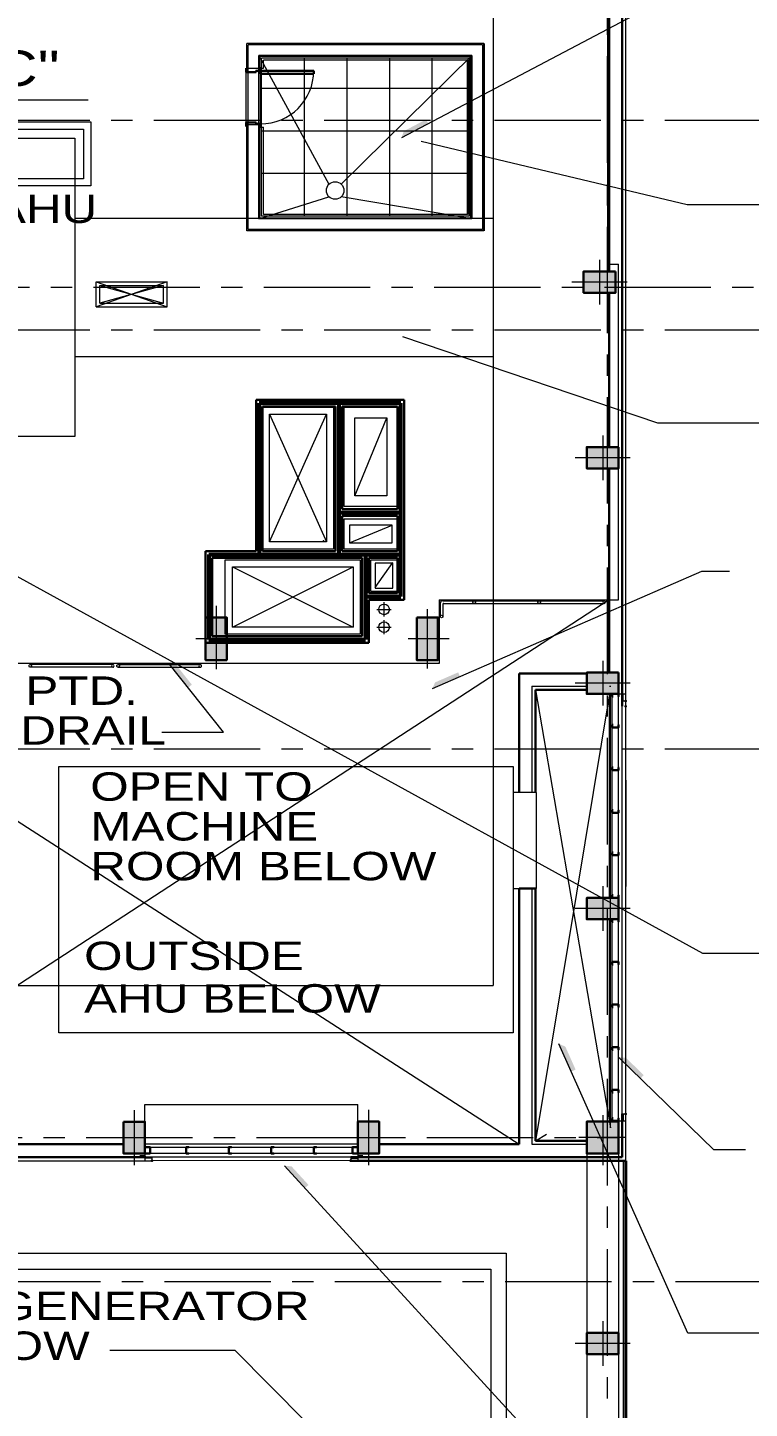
# Model space of a CAD drawing. Header units: inches. Extents: x -35176 to 0, y -3216 to 2257.
# Drawn here: x -14540 to -14133, y 296 to 1073 of the extents above; entities that cross this region are included whole.
import ezdxf
from ezdxf import colors
from ezdxf.entities.mleader import LeaderData, LeaderLine
from ezdxf.enums import TextEntityAlignment as Align
from ezdxf.math import Vec2, Vec3

# ---------------------------------------------------------------- set-up
doc = ezdxf.new("R2010")
doc.units = ezdxf.units.IN
doc.header["$LTSCALE"] = 48
doc.header["$MEASUREMENT"] = 0
doc.linetypes.add('A114$0$CENTER', pattern=[2, 1.25, -0.25, 0.25, -0.25])
for name, color, linetype in [('A114$0$A roof pave', 8, 'Continuous'), ('A114$0$A-ANNO-PATT-13-14', 8, 'Continuous'), ('A114$0$A-ANNO-TEXT', 8, 'Continuous'), ('A114$0$A-AREA-IDEN', 8, 'Continuous'), ('A114$0$A-COLS-COLS13-14', 8, 'Continuous'), ('A114$0$A-DOOR', 8, 'Continuous'), ('A114$0$A-DOOR-FRAM', 8, 'Continuous'), ('A114$0$A-FLOOR-THRSHD', 8, 'Continuous'), ('A114$0$A-FLOR-CURB', 8, 'Continuous'), ('A114$0$A-FLOR-HRAL', 8, 'Continuous'), ('A114$0$A-FLOR-OPN-TO-BELOW', 8, 'Continuous'), ('A114$0$A-FLOR-SLAB', 8, 'Continuous'), ('A114$0$A-FLOR-SLEEVE', 8, 'Continuous'), ('A114$0$A-GRID-GRD13-14', 8, 'Continuous'), ('A114$0$A-GRID-GRDP0-15', 8, 'Continuous'), ('A114$0$A-HVAC-RDFF', 8, 'Continuous'), ('A114$0$A-ROOF-CRTS', 8, 'Continuous'), ('A114$0$A-ROOF-RFDR', 8, 'Continuous'), ('A114$0$A-WALL-FIRE', 8, 'Continuous'), ('A114$0$A-WALL-FULL-EXTR', 8, 'Continuous'), ('A114$0$A-WALL-FULL-INTR', 8, 'Continuous'), ('A114$0$A-WALL-OPEN-LVRS', 8, 'Continuous'), ('A114$0$A-WALL-STUD', 8, 'Continuous'), ('A114$0$E-POWER-GEN', 8, 'Continuous'), ('A114$0$Level 1', 8, 'Continuous'), ('A114$0$Level 21', 8, 'Continuous'), ('A114$0$M-CONC-PAD', 8, 'Continuous'), ('A114$0$M-HVAC', 8, 'Continuous'), ('A114$0$M-HVAC-DUCT', 8, 'Continuous'), ('A114$0$S-STRUCT-ABOVE', 8, 'Continuous'), ('E-Anno-Keyn', 72, 'Continuous'), ('E-Anno-Note', 6, 'Continuous'), ('M-HVAC-text', 6, 'Continuous'), ('XREF', 7, 'Continuous')]:
    doc.layers.add(name, color=color, linetype=linetype)
doc.styles.add('A114$0$Arial', font='arial.ttf', dxfattribs={"height": 0.076839})
doc.styles.add('A114$0$style-Arial', font='arial.ttf')
doc.styles.add('M08', font='arial.ttf', dxfattribs={"height": 7.68})
doc.styles.add('MAMEP ANNO', font='arial.ttf', dxfattribs={"height": 0.101562})
doc.styles.get("Standard").update_dxf_attribs({"font": 'simplex.shx'})

# ---------------------------------------------------------------- blocks, each defined once
blk = doc.blocks.new('A114')
at = {"layer": 'A114$0$A roof pave', "lineweight": 0}
for p, q in [((-21615.7609, 967.1074, 352.9729), (-21615.7609, 1056.1074, 352.9729)), ((-21498.7609, 1056.1074, 352.9729), (-21615.7609, 1056.1074, 352.9729)), ((-21591.7609, 1056.1074, 352.9729), (-21591.7609, 967.1074, 352.9729)), ((-21567.7609, 1056.1074, 352.9729), (-21567.7609, 967.1074, 352.9729)), ((-21543.7609, 1056.1074, 352.9729), (-21543.7609, 967.1074, 352.9729)), ((-21519.7609, 1056.1074, 352.9729), (-21519.7609, 967.1074, 352.9729)), ((-21498.7609, 1056.1074, 352.9729), (-21498.7609, 967.1074, 352.9729)), ((-21498.7609, 1039.1074, 352.9729), (-21615.7609, 1039.1074, 352.9729)), ((-21498.7609, 1015.1074, 352.9729), (-21615.7609, 1015.1074, 352.9729)), ((-21498.7609, 991.1074, 352.9729), (-21615.7609, 991.1074, 352.9729)), ((-21498.7609, 967.1074, 352.9729), (-21615.7609, 967.1074, 352.9729))]:
    blk.add_line(p, q, dxfattribs=at)
at = {"layer": 'A114$0$A-ANNO-PATT-13-14', "lineweight": 0}
for points in [[(-21434.2609, 936.0599, 0), (-21434.2609, 924.06, 0), (-21416.2609, 936.0599, 0), (-21416.2609, 924.06, 0)], [(-21432.5351, 837.0599, 0), (-21432.5351, 825.06, 0), (-21414.5351, 837.0599, 0), (-21414.5351, 825.06, 0)], [(-21432.5351, 710.0949, 0), (-21432.5351, 698.095, 0), (-21414.5351, 710.0949, 0), (-21414.5351, 698.095, 0)], [(-21432.5351, 583.1299, 0), (-21432.5351, 571.1299, 0), (-21414.5351, 583.1299, 0), (-21414.5351, 571.1299, 0)], [(-21693.535, 439.0986, 0), (-21681.5351, 439.0986, 0), (-21693.535, 457.0986, 0), (-21681.5351, 457.0986, 0)], [(-21561.5854, 439.1144, 0), (-21549.5855, 439.1144, 0), (-21561.5854, 457.1144, 0), (-21549.5855, 457.1144, 0)], [(-21432.536, 457.1309, 0), (-21432.536, 439.1309, 0), (-21414.536, 457.1309, 0), (-21414.536, 439.1309, 0)], [(-21432.5329, 338.141, 0), (-21432.5329, 326.1411, 0), (-21414.5329, 338.141, 0), (-21414.5329, 326.1411, 0)]]:
    blk.add_solid(points, dxfattribs=at)
at = {"layer": 'A114$0$A-ANNO-PATT-13-14', "lineweight": 30, "extrusion": (0, 0, -1)}
blk.add_solid([(21647.3765, 717.095), (21635.3765, 717.095), (21647.3765, 741.095), (21635.3765, 741.095)], dxfattribs=at)
at = {"layer": 'A114$0$A-ANNO-PATT-13-14', "lineweight": 30}
blk.add_solid([(-21516.3576, 717.095), (-21528.3576, 717.095), (-21516.3576, 741.095), (-21528.3576, 741.095)], dxfattribs=at)
at = {"layer": 'A114$0$A-ANNO-TEXT', "lineweight": 0, "flags": 128}
for points in [[(-21335.3141, 1109.7154), (-21350.4343, 1109.7154), (-21536.962, 1011.3166)], [(-21335.1807, 850.5823), (-21392.5307, 850.5823), (-21536.0846, 899.204)], [(-21352.124, 767.0263), (-21367.7637, 767.0263), (-21519.5911, 700.9521)], [(-21671.9128, 676.5787), (-21637.1743, 676.5787), (-21667.7991, 714.996)], [(-21343.0326, 441.2104), (-21360.8902, 441.2104), (-21414.4632, 493.3245)], [(-21346.1118, 269.2266), (-21453.5736, 269.2266), (-21602.8262, 432.3043)], [(-21701.3329, 328.3647), (-21630.8857, 328.3647), (-21550.8863, 247.7219)]]:
    blk.add_lwpolyline(points, dxfattribs=at)
at = {"layer": 'A114$0$A-ANNO-TEXT', "lineweight": 0, "elevation": 0, "flags": 128}
for points in [[(-21335.1807, 973.4486), (-21375.8759, 973.4486), (-21525.7609, 1009.1574)], [(-21335.1807, 551.7826), (-21367.0592, 551.7826), (-21868.8699, 827.4102)], [(-21333.9809, 337.9724), (-21375.594, 337.9724), (-21448.1566, 500.9637)]]:
    blk.add_lwpolyline(points, dxfattribs=at)
at = {"layer": 'A114$0$A-ANNO-TEXT', "lineweight": 0}
for points in [[(-21536.962, 1011.3166), (-21521.8412, 1019.2932), (-21535.5923, 1015.0216), (-21523.0767, 1021.624)], [(-21536.962, 1011.3166), (-21521.8412, 1019.2932), (-21535.5923, 1015.0216), (-21523.0767, 1021.624)], [(-21519.5911, 700.9521), (-21503.9155, 707.774), (-21517.9478, 704.5442), (-21504.9729, 710.1908)], [(-21519.5911, 700.9521), (-21503.9155, 707.774), (-21517.9478, 704.5442), (-21504.9729, 710.1908)]]:
    blk.add_solid(points, dxfattribs=at)
at = {"layer": 'A114$0$A-ANNO-TEXT', "lineweight": 0, "extrusion": (0, 0, -1)}
for points in [[(21667.7991, 714.996), (21657.1426, 701.628), (21663.9036, 714.3413), (21655.0831, 703.2764)], [(21667.7991, 714.996), (21657.1426, 701.628), (21663.9036, 714.3413), (21655.0831, 703.2764)], [(21448.1566, 500.9637, 0), (21441.2036, 485.3458, 0), (21444.5509, 499.3506, 0), (21438.7958, 486.4234, 0)], [(21448.1566, 500.9637, 0), (21441.2036, 485.3458, 0), (21444.5509, 499.3506, 0), (21438.7958, 486.4234, 0)], [(21414.4632, 493.3245), (21402.209, 481.404), (21410.5163, 493.1653), (21400.3734, 483.2985)], [(21414.4632, 493.3245), (21402.209, 481.404), (21410.5163, 493.1653), (21400.3734, 483.2985)], [(21602.8262, 432.3043), (21591.2841, 419.693), (21598.8952, 431.9164), (21589.3416, 421.4779)], [(21602.8262, 432.3043), (21591.2841, 419.693), (21598.8952, 431.9164), (21589.3416, 421.4779)]]:
    blk.add_solid(points, dxfattribs=at)
at = {"layer": 'A114$0$A-AREA-IDEN', "lineweight": 13}
blk.add_line((-21891.7131, 1032.7116), (-21713.5764, 1032.7116), dxfattribs=at)
at = {"layer": 'A114$0$A-COLS-COLS13-14', "lineweight": 13}
for p, q in [((-21425.2609, 942.6353, 0.001), (-21425.2609, 917.4846, 0.001)), ((-21409.6856, 930.06, 0.001), (-21440.8362, 930.06, 0.001)), ((-21423.5351, 843.6353, 0.001), (-21423.5351, 818.4846, 0.001)), ((-21407.9597, 831.06, 0.001), (-21439.1104, 831.06, 0.001)), ((-21641.3765, 747.7277), (-21641.3765, 712.0547)), ((-21522.3576, 745.7123), (-21522.3576, 712.4578)), ((-21629.9307, 729.095), (-21652.8876, 729.095)), ((-21509.9864, 729.095), (-21533.1447, 729.095)), ((-21423.5351, 716.6703, 0.001), (-21423.5351, 691.5196, 0.001)), ((-21407.9597, 704.0949, 0.001), (-21439.1104, 704.0949, 0.001)), ((-21423.5351, 589.7052, 0.001), (-21423.5351, 564.5545, 0.001)), ((-21407.9597, 577.1299, 0.001), (-21439.1104, 577.1299, 0.001)), ((-21687.535, 463.6739, 0.001), (-21687.535, 432.5232, 0.001)), ((-21555.5854, 463.6898, 0.001), (-21555.5854, 432.5391, 0.001)), ((-21423.536, 460.6894, 0.001), (-21423.536, 432.5555, 0.001)), ((-21700.1104, 448.0986, 0.001), (-21674.9597, 448.0986, 0.001)), ((-21568.1608, 448.1144, 0.001), (-21543.0101, 448.1144, 0.001)), ((-21410.321, 448.1309, 0.001), (-21436.9704, 448.1309, 0.001)), ((-21423.5329, 344.7164, 0.001), (-21423.5329, 319.5657, 0.001)), ((-21407.9576, 332.1411, 0.001), (-21439.1083, 332.1411, 0.001))]:
    blk.add_line(p, q, dxfattribs=at)
at = {"layer": 'A114$0$A-COLS-COLS13-14', "lineweight": 30}
for points in [[(-21416.2609, 936.0599), (-21416.2609, 924.06), (-21434.2609, 924.06), (-21434.2609, 936.0599)], [(-21414.5351, 837.0599), (-21414.5351, 825.06), (-21432.5351, 825.06), (-21432.5351, 837.0599)], [(-21647.3765, 741.095), (-21635.3765, 741.095), (-21635.3765, 717.095), (-21647.3765, 717.095)], [(-21528.3576, 741.095), (-21516.3576, 741.095), (-21516.3576, 717.095), (-21528.3576, 717.095)], [(-21414.5351, 710.0949), (-21414.5351, 698.095), (-21432.5351, 698.095), (-21432.5351, 710.0949)], [(-21414.5351, 583.1299), (-21414.5351, 571.1299), (-21432.5351, 571.1299), (-21432.5351, 583.1299)], [(-21693.535, 457.0986), (-21681.5351, 457.0986), (-21681.5351, 439.0986), (-21693.535, 439.0986)], [(-21561.5854, 457.1144), (-21549.5855, 457.1144), (-21549.5855, 439.1144), (-21561.5854, 439.1144)], [(-21414.536, 457.1309), (-21414.536, 439.1309), (-21432.536, 439.1309), (-21432.536, 457.1309)], [(-21414.5329, 338.141, 0), (-21414.5329, 326.1411, 0), (-21432.5329, 326.1411, 0), (-21432.5329, 338.141, 0)]]:
    blk.add_3dface(points, dxfattribs=at)
at = {"layer": 'A114$0$A-DOOR', "lineweight": 30}
for p, q in [((-21616.3859, 1047.3574), (-21616.3859, 1049.1074)), ((-21616.3859, 1049.1074), (-21586.3859, 1049.1074)), ((-21586.3859, 1047.3574), (-21616.3859, 1047.3574)), ((-21586.3859, 1049.1074), (-21586.3859, 1047.3574))]:
    blk.add_line(p, q, dxfattribs=at)
at = {"layer": 'A114$0$A-DOOR', "lineweight": 0}
blk.add_arc((-21616.3859, 1049.1074), 30, 270, 0, dxfattribs=at)
at = {"layer": 'A114$0$A-DOOR-FRAM', "lineweight": 30}
for p, q in [((-21624.3857, 1048.3565), (-21624.3857, 1050.608)), ((-21624.3857, 1050.608), (-21624.0107, 1050.608)), ((-21616.3857, 1050.608), (-21616.7607, 1050.608)), ((-21616.3857, 1050.608), (-21616.3857, 1049.107)), ((-21618.808, 1048.3565), (-21624.3857, 1048.3565)), ((-21616.3857, 1049.107), (-21618.808, 1049.107)), ((-21618.808, 1049.107), (-21618.808, 1048.3565)), ((-21624.3857, 1019.8575), (-21624.3857, 1017.606)), ((-21618.808, 1019.8575), (-21624.3857, 1019.8575)), ((-21618.808, 1019.107), (-21618.808, 1019.8575)), ((-21616.3857, 1019.107), (-21618.808, 1019.107)), ((-21616.3857, 1017.606), (-21616.3857, 1019.107)), ((-21624.3857, 1017.606), (-21624.0107, 1017.606)), ((-21616.3857, 1017.606), (-21616.7607, 1017.606))]:
    blk.add_line(p, q, dxfattribs=at)
at = {"layer": 'A114$0$A-DOOR-FRAM', "lineweight": 13}
for p, q in [((-21624.2356, 1048.5066), (-21624.2356, 1050.4579)), ((-21624.2356, 1050.4579), (-21624.0107, 1050.4579)), ((-21624.0107, 1050.4579), (-21624.0107, 1050.608)), ((-21616.7607, 1050.608), (-21616.7607, 1050.4579)), ((-21616.5358, 1050.4579), (-21616.7607, 1050.4579)), ((-21616.5358, 1050.4579), (-21616.5358, 1049.2571)), ((-21618.9581, 1048.5066), (-21624.2356, 1048.5066)), ((-21616.5358, 1049.2571), (-21618.9581, 1049.2571)), ((-21618.9581, 1049.2571), (-21618.9581, 1048.5066)), ((-21618.9581, 1019.7074), (-21624.2356, 1019.7074)), ((-21624.2356, 1019.7074), (-21624.2356, 1017.7561)), ((-21618.9581, 1018.9569), (-21618.9581, 1019.7074)), ((-21616.5358, 1018.9569), (-21618.9581, 1018.9569)), ((-21616.5358, 1017.7561), (-21616.5358, 1018.9569)), ((-21624.2356, 1017.7561), (-21624.0107, 1017.7561)), ((-21624.0107, 1017.7561), (-21624.0107, 1017.606)), ((-21616.7607, 1017.606), (-21616.7607, 1017.7561)), ((-21616.5358, 1017.7561), (-21616.7607, 1017.7561))]:
    blk.add_line(p, q, dxfattribs=at)
at = {"layer": 'A114$0$A-FLOOR-THRSHD', "lineweight": 0}
for p, q in [((-21616.3857, 1017.606, 352.9729), (-21616.3857, 1050.608, 352.9729)), ((-21624.3857, 1019.8575, 352.9729), (-21624.3857, 1048.3565, 352.9729))]:
    blk.add_line(p, q, dxfattribs=at)
at = {"layer": 'A114$0$A-FLOR-CURB', "lineweight": 0}
for p, q in [((-21491.2609, 1063.6074), (-21623.2609, 1063.6074)), ((-21623.2609, 959.6074), (-21623.2609, 1063.6074)), ((-21491.2609, 1063.6074), (-21491.2609, 959.6074)), ((-21497.2609, 1057.6074), (-21617.2609, 1057.6074)), ((-21617.2609, 965.6074), (-21617.2609, 1057.6074)), ((-21497.2609, 1057.6074), (-21497.2609, 965.6074)), ((-21497.2609, 965.6074), (-21617.2609, 965.6074)), ((-21491.2609, 959.6074), (-21623.2609, 959.6074)), ((-21419.7764, 702.3682), (-21419.0288, 702.3682)), ((-21419.0356, 453.6309), (-21419.0349, 698.095))]:
    blk.add_line(p, q, dxfattribs=at)
at = {"layer": 'A114$0$A-FLOR-HRAL', "lineweight": 13}
for p, q in [((-21515.1076, 749.0337), (-21515.1076, 741.698)), ((-21513.6076, 750.5337), (-21422.787, 750.5343)), ((-21513.6076, 748.5337), (-21513.6076, 741.7658)), ((-21513.1076, 749.0337), (-21422.7855, 749.0343)), ((-21699.6264, 713.1011), (-21746.1264, 713.1012)), ((-21699.6264, 714.6011), (-21746.125, 714.6012)), ((-21696.6264, 713.1012), (-21650.3765, 713.1012)), ((-21696.625, 714.6012), (-21650.378, 714.6012))]:
    blk.add_line(p, q, dxfattribs=at)
at = {"layer": 'A114$0$A-FLOR-HRAL', "lineweight": 0}
blk.add_line((-21518.1058, 744.0964), (-21518.1058, 744.0935), dxfattribs=at)
at = {"layer": 'A114$0$A-FLOR-HRAL', "lineweight": 13}
for centre, radius, start, end in [((-21513.6076, 749.0337), 1.5, 90.0004039, 180.0000004), ((-21513.1076, 748.5337), 0.5, 90.0004038, 180.0000004), ((-21422.7855, 749.7843), 0.75, 270.0001093, 90.1120471), ((-21699.6264, 713.8512), 0.75, 270.0001093, 90.1120471), ((-21650.3765, 713.8512), 0.75, 270.0001093, 90.1120471)]:
    blk.add_arc(centre, radius, start, end, dxfattribs=at)
at = {"layer": 'A114$0$A-FLOR-HRAL', "lineweight": 0, "extrusion": (0, 0, -1)}
for centre, start, end in [((21495.9164, 749.7836), 90.1120471, 90), ((21459.3509, 749.7836), 90.1120471, 90), ((21514.3576, 741.6966), 0.1120471, 180.0001093), ((21746.1264, 713.8512), 90.1120471, 270.0001093), ((21696.6264, 713.8512), 90.1120471, 270.0001093)]:
    blk.add_arc(centre, 0.75, start, end, dxfattribs=at)
at = {"layer": 'A114$0$A-FLOR-HRAL', "lineweight": 0}
for centre in [(-21422.7855, 749.7843), (-21699.6264, 713.8512), (-21650.3765, 713.8512)]:
    blk.add_arc(centre, 0.75, 90.1120471, 270.0001093, dxfattribs=at)
at = {"layer": 'A114$0$A-FLOR-HRAL', "lineweight": 13, "extrusion": (0, 0, -1)}
for centre, start, end in [((21514.3576, 741.6966), 180.0001093, 0.1120471), ((21746.1264, 713.8512), 270.0001093, 90.1120471), ((21696.6264, 713.8512), 270.0001093, 90.1120471)]:
    blk.add_arc(centre, 0.75, start, end, dxfattribs=at)
at = {"layer": 'A114$0$A-FLOR-OPN-TO-BELOW', "lineweight": 0}
for p, q in [((-21419.7855, 751.0361), (-21890.993, 444.3798)), ((-21890.993, 715.103), (-21470.6658, 444.381)), ((-21461.4158, 700.3449), (-21419.0356, 453.6309))]:
    blk.add_line(p, q, dxfattribs=at)
at = {"layer": 'A114$0$A-FLOR-OPN-TO-BELOW', "lineweight": 0, "flags": 128}
blk.add_lwpolyline([(-21419.7759, 698.095), (-21461.4158, 446.3695), (-21455.1237, 449.9757)], dxfattribs=at)
at = {"layer": 'A114$0$A-FLOR-SLAB', "lineweight": 0}
for p, q in [((-21420.5352, 940.0599), (-21420.5352, 1090.4901)), ((-21420.5352, 940.0599), (-21414.5349, 940.0599)), ((-21414.5352, 751.0361), (-21414.5349, 940.0599)), ((-21709.0238, 916.1074, 352.9729), (-21709.0238, 930.1074, 352.9729)), ((-21709.0238, 930.1074, 352.9729), (-21669.0238, 930.1074, 352.9729)), ((-21709.0238, 930.1074, 352.9729), (-21669.0238, 916.1074, 352.9729)), ((-21669.0238, 930.1074, 352.9729), (-21709.0238, 916.1074, 352.9729)), ((-21669.0238, 916.1074, 352.9729), (-21669.0238, 930.1074, 352.9729)), ((-21709.0238, 916.1074, 352.9729), (-21669.0238, 916.1074, 352.9729)), ((-21419.7855, 751.0361), (-21414.5352, 751.0361))]:
    blk.add_line(p, q, dxfattribs=at)
at = {"layer": 'A114$0$A-FLOR-SLAB', "lineweight": 13}
for p, q in [((-21515.6076, 751.0361), (-21419.7855, 751.0361)), ((-21515.6076, 751.0361), (-21515.6076, 715.0988)), ((-21515.6076, 715.0988), (-21890.993, 715.103))]:
    blk.add_line(p, q, dxfattribs=at)
at = {"layer": 'A114$0$A-FLOR-SLAB', "lineweight": 0}
blk.add_point((-21562.0442, 775.9104), dxfattribs=at)
for points in [[(-21615.2318, 859.6493), (-21575.2318, 859.6493), (-21575.2318, 779.6493), (-21615.2318, 779.6493)], [(-21569.2318, 859.6493), (-21539.2318, 859.6493), (-21539.2318, 803.6493), (-21569.2318, 803.6493)], [(-21569.2318, 796.6493), (-21539.2318, 796.6493), (-21539.2318, 779.6493), (-21569.2318, 779.6493)], [(-21636.2318, 773.6493), (-21560.2318, 773.6493), (-21560.2318, 731.6493), (-21636.2318, 731.6493)], [(-21554.2318, 773.6493), (-21539.2318, 773.6493), (-21539.2318, 755.6493), (-21554.2318, 755.6493)]]:
    blk.add_3dface(points, dxfattribs=at)
at = {"layer": 'A114$0$A-FLOR-SLEEVE', "lineweight": 0}
for p, q in [((-21546.7318, 741.6493, 352.9729), (-21546.7318, 749.6493, 352.9729)), ((-21550.7318, 745.6493, 352.9729), (-21542.7318, 745.6493, 352.9729)), ((-21546.7318, 731.6493, 352.9729), (-21546.7318, 739.6493, 352.9729)), ((-21550.7318, 735.6493, 352.9729), (-21542.7318, 735.6493, 352.9729))]:
    blk.add_line(p, q, dxfattribs=at)
at = {"layer": 'A114$0$A-FLOR-SLEEVE', "lineweight": 13}
for centre in [(-21546.7318, 745.6493, 352.9729), (-21546.7318, 735.6493, 352.9729)]:
    blk.add_circle(centre, 3, dxfattribs=at)
at = {"layer": 'A114$0$A-GRID-GRD13-14', "linetype": 'A114$0$CENTER', "lineweight": 0}
blk.add_line((-22194.7071, 448.1825, 0.0011), (-21414.536, 448.1309), dxfattribs=at)
at = {"layer": 'A114$0$A-GRID-GRDP0-15', "linetype": 'A114$0$CENTER', "lineweight": 0}
for p, q in [((-21421.0236, 2113.2362), (-21421.0236, -676.9042)), ((-23884.5631, 1021.1697), (-20452.7577, 1021.1697)), ((-24110.5721, 927.1574), (-20437.5384, 927.1574)), ((-23884.5631, 903.1574), (-20364.9322, 903.1574)), ((-23884.5631, 667.1574), (-20368.7317, 667.1574)), ((-24358.5266, 367.1574), (-20364.9322, 367.1574))]:
    blk.add_line(p, q, dxfattribs=at)
at = {"layer": 'A114$0$A-HVAC-RDFF', "lineweight": 13}
for p, q in [((-21707.0238, 918.1074, 352.9729), (-21707.0238, 928.1074, 352.9729)), ((-21707.0238, 928.1074, 352.9729), (-21671.0238, 928.1074, 352.9729)), ((-21671.0238, 918.1074, 352.9729), (-21671.0238, 928.1074, 352.9729)), ((-21707.0238, 918.1074, 352.9729), (-21671.0238, 918.1074, 352.9729))]:
    blk.add_line(p, q, dxfattribs=at)
at = {"layer": 'A114$0$A-HVAC-RDFF', "lineweight": 0}
for p, q in [((-21707.0238, 928.1074, 352.9729), (-21671.0238, 918.1074, 352.9729)), ((-21671.0238, 928.1074, 352.9729), (-21707.0238, 918.1074, 352.9729)), ((-21611.2318, 783.6493), (-21579.2318, 855.6493)), ((-21611.2318, 855.6493), (-21579.2318, 783.6493)), ((-21563.2318, 809.6493), (-21545.2318, 853.6493)), ((-21566.2318, 783.1493), (-21542.2318, 793.1493)), ((-21551.7318, 757.9883), (-21541.7318, 771.9883)), ((-21632.2318, 769.6493), (-21564.2318, 735.6493)), ((-21632.2318, 735.6493), (-21564.2318, 769.6493))]:
    blk.add_line(p, q, dxfattribs=at)
blk.add_point((-21580.9551, 784.2059), dxfattribs=at)
at = {"layer": 'A114$0$A-HVAC-RDFF', "lineweight": 13}
for points in [[(-21611.2318, 855.6493), (-21579.2318, 855.6493), (-21579.2318, 783.6493), (-21611.2318, 783.6493)], [(-21563.2318, 853.6493), (-21545.2318, 853.6493), (-21545.2318, 809.6493), (-21563.2318, 809.6493)], [(-21542.2318, 793.1493), (-21566.2318, 793.1493), (-21566.2318, 783.1493), (-21542.2318, 783.1493)], [(-21541.7318, 771.6493), (-21551.7318, 771.6493), (-21551.7318, 757.6493), (-21541.7318, 757.6493)], [(-21632.2318, 769.6493), (-21564.2318, 769.6493), (-21564.2318, 735.6493), (-21632.2318, 735.6493)]]:
    blk.add_3dface(points, dxfattribs=at)
at = {"layer": 'A114$0$A-ROOF-CRTS', "lineweight": 0}
for p, q in [((-21617.2609, 1057.6074), (-21577.8252, 985.1071)), ((-21497.2609, 1057.6074), (-21570.8425, 985.1071)), ((-21617.2609, 965.6074), (-21577.8252, 978.1244)), ((-21497.2609, 965.6074), (-21570.8425, 978.1244))]:
    blk.add_line(p, q, dxfattribs=at)
at = {"layer": 'A114$0$A-ROOF-RFDR', "lineweight": 13}
blk.add_circle((-21574.3338, 981.6157, 352.9729), 4.9375, dxfattribs=at)
at = {"layer": 'A114$0$A-WALL-FIRE', "lineweight": 53}
for p, q in [((-21617.1172, 861.8993), (-21617.1171, 776.6493)), ((-21537.3568, 861.8993), (-21617.1172, 861.8993)), ((-21572.2318, 861.8993), (-21572.2318, 776.6493)), ((-21537.3568, 752.8996), (-21537.3568, 861.8993)), ((-21572.2318, 800.1493), (-21537.3568, 800.1493)), ((-21645.4998, 776.6493), (-21645.5021, 728.7742)), ((-21645.4998, 776.6493), (-21537.3568, 776.6493)), ((-21557.2317, 776.6493), (-21557.234, 728.7742)), ((-21557.2328, 752.8996), (-21537.3568, 752.8996)), ((-21645.5021, 728.7742), (-21557.234, 728.7742))]:
    blk.add_line(p, q, dxfattribs=at)
at = {"layer": 'A114$0$A-WALL-FULL-EXTR', "lineweight": 30}
for p, q in [((-21412.5356, 691.1298), (-21412.5354, 1098.4769)), ((-21419.7854, 936.0599), (-21419.7854, 1091.24)), ((-21419.7855, 837.0599), (-21419.7854, 924.06)), ((-21419.7856, 710.0949), (-21419.7855, 825.06)), ((-21470.6658, 709.5949), (-21432.5351, 709.5949)), ((-21470.6658, 709.5949), (-21470.6658, 642.4543)), ((-21461.4158, 700.3449), (-21432.5351, 700.3449)), ((-21461.4158, 700.3449), (-21461.4158, 642.4543)), ((-21418.1791, 697.47), (-21418.1791, 698.095)), ((-21461.4158, 588.4543), (-21470.6658, 588.4543)), ((-21470.6658, 588.4543), (-21470.6658, 444.381)), ((-21461.4158, 588.4543), (-21461.4158, 446.3695)), ((-21412.5357, 437.1309), (-21412.5356, 461.4669)), ((-21418.1822, 458.1268), (-21418.1822, 457.5018)), ((-21412.5067, 457.5018), (-21413.1317, 457.5018)), ((-21693.535, 444.3794), (-22223.5561, 444.3804)), ((-21549.5855, 444.381), (-21470.6658, 444.381)), ((-21461.4158, 446.3695), (-21432.536, 446.3695)), ((-21681.0866, 437.1294), (-22216.3061, 437.1304)), ((-21684.4101, 437.7339), (-21681.5351, 437.7339)), ((-21681.5351, 437.1089), (-21681.5351, 437.7339)), ((-21565.5505, 437.131), (-21412.5357, 437.1309)), ((-21558.7104, 437.7339), (-21561.5854, 437.7339)), ((-21561.5854, 437.1089), (-21561.5854, 437.7339)), ((-21558.7104, 437.1089), (-21561.5854, 437.1089)), ((-21410.5357, 435.1289), (-21565.5505, 435.1292))]:
    blk.add_line(p, q, dxfattribs=at)
at = {"layer": 'A114$0$A-WALL-FULL-EXTR', "lineweight": 13}
for p, q in [((-21410.5356, 691.1298), (-21410.5354, 1100.4769)), ((-21490.5109, 1064.3574), (-21624.0109, 1064.3574)), ((-21624.0109, 1050.2538), (-21624.0109, 1064.3574)), ((-21616.7609, 1050.2538), (-21624.0109, 1050.2538)), ((-21497.7609, 1057.1074), (-21616.7609, 1057.1074)), ((-21616.7609, 1050.2538), (-21616.7609, 1057.1074)), ((-21616.7607, 1050.608), (-21614.7609, 1050.608)), ((-21499.7609, 1055.1074), (-21614.7609, 1055.1074)), ((-21614.7609, 1050.608), (-21614.7609, 1055.1074)), ((-21624.0109, 958.8574), (-21624.0109, 1018.5819)), ((-21616.7609, 1018.5819), (-21624.0109, 1018.5819)), ((-21616.7609, 966.1074), (-21616.7609, 1018.5819)), ((-21616.7607, 1017.3431), (-21614.7609, 1017.3431)), ((-21614.7609, 968.1074), (-21614.7609, 1017.3431)), ((-21497.7609, 966.1074), (-21616.7609, 966.1074)), ((-21499.7609, 968.1074), (-21614.7609, 968.1074)), ((-21490.5109, 958.8574), (-21624.0109, 958.8574)), ((-21412.5353, 694.1298), (-21410.5289, 694.1298)), ((-21412.532, 461.4669), (-21410.532, 461.4669)), ((-21410.5357, 435.1289), (-21410.5356, 461.4669)), ((-21677.57, 437.1342), (-21677.57, 435.1342)), ((-21677.57, 437.1342), (-21677.57, 435.1294)), ((-21565.5505, 437.1342), (-21565.5505, 435.1342)), ((-22214.3061, 435.1317), (-21677.57, 435.1312))]:
    blk.add_line(p, q, dxfattribs=at)
at = {"layer": 'A114$0$A-WALL-FULL-EXTR'}
for p, q in [((-21490.5109, 1064.3574), (-21490.5109, 958.8574)), ((-21499.7609, 1055.1074), (-21499.7609, 968.1074)), ((-21497.7609, 1057.1074), (-21497.7609, 966.1074))]:
    blk.add_line(p, q, dxfattribs=at)
at = {"layer": 'A114$0$A-WALL-FULL-EXTR', "lineweight": 0}
for p, q in [((-21463.4158, 702.3449), (-21432.5351, 702.3449)), ((-21463.4158, 702.3449), (-21463.4158, 642.4543)), ((-21419.7775, 583.1299), (-21419.7759, 698.095)), ((-21418.1807, 583.1298), (-21418.1791, 698.0949)), ((-21414.5352, 460.5018), (-21414.5321, 698.0642)), ((-21414.5352, 457.5018), (-21414.5321, 695.0642)), ((-21414.5288, 698.0642), (-21410.5288, 698.0642)), ((-21412.5321, 461.4669), (-21412.529, 694.1298)), ((-21412.0289, 694.1298), (-21412.0288, 698.1299)), ((-21411.9039, 694.1298), (-21411.9038, 698.1299)), ((-21410.532, 464.4669), (-21410.529, 694.1298)), ((-21410.532, 461.4669), (-21410.529, 691.1298)), ((-21410.5356, 649.5048), (-21410.5357, 589.5575)), ((-21463.4158, 588.4543), (-21463.4158, 444.3695)), ((-21419.779, 457.1309), (-21419.7777, 571.1299)), ((-21418.1823, 457.1309), (-21418.1809, 571.1299)), ((-21412.032, 461.4669), (-21412.032, 457.4669)), ((-21411.907, 461.4669), (-21411.907, 457.4669)), ((-21414.5352, 457.5018), (-21410.532, 457.5018)), ((-21561.5854, 444.3828), (-21681.5351, 444.3811)), ((-21463.4158, 444.3695), (-21432.536, 444.3695)), ((-21561.6161, 437.1358), (-21681.57, 437.1341)), ((-21677.57, 436.6342), (-21681.57, 436.6341)), ((-21677.57, 436.5092), (-21681.57, 436.5091)), ((-21561.5854, 439.1358), (-21681.5043, 439.1341)), ((-21681.5043, 439.1341), (-21681.5043, 435.1341)), ((-21565.5505, 436.6342), (-21561.5505, 436.6341)), ((-21565.5505, 436.5092), (-21561.5505, 436.5091)), ((-21561.6161, 439.1341), (-21561.6161, 435.1341)), ((-21565.5505, 435.1358), (-21677.57, 435.1342))]:
    blk.add_line(p, q, dxfattribs=at)
at = {"layer": 'A114$0$A-WALL-FULL-EXTR', "lineweight": 30}
for p in [(-21410.5289, 694.1298), (-21410.5289, 691.1298), (-21410.532, 461.4669), (-21677.57, 435.1342), (-21565.5505, 435.1342)]:
    blk.add_point(p, dxfattribs=at)
at = {"layer": 'A114$0$A-WALL-FULL-INTR', "lineweight": 30}
for p, q in [((-21618.8665, 863.7743), (-21618.8665, 778.5243)), ((-21535.4818, 863.7743), (-21618.8665, 863.7743)), ((-21535.4818, 751.0246), (-21535.4818, 863.7743)), ((-21615.2422, 860.0243), (-21615.2421, 778.5243)), ((-21574.1068, 860.0243), (-21615.2422, 860.0243)), ((-21574.1068, 860.0243), (-21574.1068, 778.5243)), ((-21570.3568, 860.0243), (-21570.3568, 802.0243)), ((-21539.2318, 860.0243), (-21570.3568, 860.0243)), ((-21539.2318, 802.0243), (-21539.2318, 860.0243)), ((-21570.3568, 802.0243), (-21539.2318, 802.0243)), ((-21570.3568, 798.2743), (-21539.2318, 798.2743)), ((-21570.3568, 798.2743), (-21570.3568, 778.5243)), ((-21539.2318, 778.5242), (-21539.2318, 798.2743)), ((-21647.3747, 778.5243), (-21647.3772, 726.8993)), ((-21647.3747, 778.5243), (-21618.8665, 778.5243)), ((-21615.2421, 778.5243), (-21574.1068, 778.5243)), ((-21570.3568, 778.5243), (-21539.2318, 778.5242)), ((-21643.6249, 774.7743), (-21643.627, 730.6493)), ((-21643.6249, 774.7743), (-21559.1068, 774.7743)), ((-21559.1068, 774.7743), (-21559.1089, 730.6493)), ((-21555.3568, 774.7743), (-21555.3577, 754.7746)), ((-21555.3568, 774.7743), (-21539.2318, 774.7742)), ((-21539.2318, 754.7746), (-21539.2318, 774.7742)), ((-21539.2318, 754.7746), (-21555.3577, 754.7746)), ((-21555.3579, 751.0246), (-21555.3591, 726.8993)), ((-21555.3579, 751.0246), (-21535.4818, 751.0246)), ((-21647.3772, 726.8993), (-21555.3591, 726.8993)), ((-21643.627, 730.6493), (-21559.1089, 730.6493))]:
    blk.add_line(p, q, dxfattribs=at)
at = {"layer": 'A114$0$A-WALL-OPEN-LVRS', "lineweight": 13}
blk.add_3dface([(-21474.0408, 642.4543, 352.9729), (-21474.0408, 588.4543, 352.9729), (-21460.9158, 588.4543, 352.9729), (-21460.9158, 642.4543, 352.9729)], dxfattribs=at)
at = {"layer": 'A114$0$A-WALL-STUD', "lineweight": 30, "elevation": 352.9729, "flags": 128}
for points in [[(-21415.0319, 696.595), (-21414.6569, 696.595, 0.41421356), (-21414.5319, 696.72), (-21414.5319, 697.97, 0.41421356), (-21414.6569, 698.095), (-21418.0541, 698.095, 0.41421356), (-21418.1791, 697.97), (-21418.1791, 696.72, 0.41421356), (-21418.0541, 696.595), (-21417.6791, 696.595)], [(-21415.0319, 680.6462), (-21414.6569, 680.6462, -0.41421356), (-21414.5319, 680.5212), (-21414.5319, 679.2712, -0.41421356), (-21414.6569, 679.1462), (-21418.0541, 679.1462, -0.41421356), (-21418.1791, 679.2712), (-21418.1791, 680.5212, -0.41421356), (-21418.0541, 680.6462), (-21417.6791, 680.6462)], [(-21415.0319, 656.6462), (-21414.6569, 656.6462, -0.41421356), (-21414.5319, 656.5212), (-21414.5319, 655.2712, -0.41421356), (-21414.6569, 655.1462), (-21418.0541, 655.1462, -0.41421356), (-21418.1791, 655.2712), (-21418.1791, 656.5212, -0.41421356), (-21418.0541, 656.6462), (-21417.6791, 656.6462)], [(-21415.0319, 632.6462), (-21414.6569, 632.6462, -0.41421356), (-21414.5319, 632.5212), (-21414.5319, 631.2712, -0.41421356), (-21414.6569, 631.1462), (-21418.0541, 631.1462, -0.41421356), (-21418.1791, 631.2712), (-21418.1791, 632.5212, -0.41421356), (-21418.0541, 632.6462), (-21417.6791, 632.6462)], [(-21415.0319, 608.6462), (-21414.6569, 608.6462, -0.41421356), (-21414.5319, 608.5212), (-21414.5319, 607.2712, -0.41421356), (-21414.6569, 607.1462), (-21418.0541, 607.1462, -0.41421356), (-21418.1791, 607.2712), (-21418.1791, 608.5212, -0.41421356), (-21418.0541, 608.6462), (-21417.6791, 608.6462)], [(-21415.0319, 584.6462), (-21414.6569, 584.6462, -0.41421356), (-21414.5319, 584.5212), (-21414.5319, 583.2712, -0.41421356), (-21414.6569, 583.1462), (-21418.0541, 583.1462, -0.41421356), (-21418.1791, 583.2712), (-21418.1791, 584.5212, -0.41421356), (-21418.0541, 584.6462), (-21417.6791, 584.6462)], [(-21415.0319, 569.6136), (-21414.6569, 569.6136, 0.41421356), (-21414.5319, 569.7386), (-21414.5319, 570.9886, 0.41421356), (-21414.6569, 571.1136), (-21418.0541, 571.1136, 0.41421356), (-21418.1791, 570.9886), (-21418.1791, 569.7386, 0.41421356), (-21418.0541, 569.6136), (-21417.6791, 569.6136)], [(-21415.0319, 545.6136), (-21414.6569, 545.6136, 0.41421356), (-21414.5319, 545.7386), (-21414.5319, 546.9886, 0.41421356), (-21414.6569, 547.1136), (-21418.0541, 547.1136, 0.41421356), (-21418.1791, 546.9886), (-21418.1791, 545.7386, 0.41421356), (-21418.0541, 545.6136), (-21417.6791, 545.6136)], [(-21415.0319, 521.6136), (-21414.6569, 521.6136, 0.41421356), (-21414.5319, 521.7386), (-21414.5319, 522.9886, 0.41421356), (-21414.6569, 523.1136), (-21418.0541, 523.1136, 0.41421356), (-21418.1791, 522.9886), (-21418.1791, 521.7386, 0.41421356), (-21418.0541, 521.6136), (-21417.6791, 521.6136)], [(-21415.0319, 497.6136), (-21414.6569, 497.6136, 0.41421356), (-21414.5319, 497.7386), (-21414.5319, 498.9886, 0.41421356), (-21414.6569, 499.1136), (-21418.0541, 499.1136, 0.41421356), (-21418.1791, 498.9886), (-21418.1791, 497.7386, 0.41421356), (-21418.0541, 497.6136), (-21417.6791, 497.6136)], [(-21415.0319, 473.6136), (-21414.6569, 473.6136, 0.41421356), (-21414.5319, 473.7386), (-21414.5319, 474.9886, 0.41421356), (-21414.6569, 475.1136), (-21418.0541, 475.1136, 0.41421356), (-21418.1791, 474.9886), (-21418.1791, 473.7386, 0.41421356), (-21418.0541, 473.6136), (-21417.6791, 473.6136)], [(-21415.0351, 459.0018), (-21414.6601, 459.0018, -0.41421356), (-21414.5351, 458.8768), (-21414.5351, 457.6268, -0.41421356), (-21414.6601, 457.5018), (-21418.0572, 457.5018, -0.41421356), (-21418.1822, 457.6268), (-21418.1822, 458.8768, -0.41421356), (-21418.0572, 459.0018), (-21417.6822, 459.0018)], [(-21680.0351, 439.6372), (-21680.0351, 439.2622, -0.41421356), (-21680.1601, 439.1372), (-21681.4101, 439.1372, -0.41421356), (-21681.5351, 439.2622), (-21681.5351, 442.6594, -0.41421356), (-21681.4101, 442.7844), (-21680.1601, 442.7844, -0.41421356), (-21680.0351, 442.6594), (-21680.0351, 442.2844)], [(-21680.0351, 439.6372), (-21680.0351, 439.2622, 0.41421356), (-21679.9101, 439.1372), (-21678.6601, 439.1372, 0.41421356), (-21678.5351, 439.2622), (-21678.5351, 442.6594, 0.41421356), (-21678.6601, 442.7844), (-21679.9101, 442.7844, 0.41421356), (-21680.0351, 442.6594), (-21680.0351, 442.2844)], [(-21656.7949, 439.635), (-21656.7949, 439.26, -0.41421356), (-21656.9199, 439.135), (-21658.1699, 439.135, -0.41421356), (-21658.2949, 439.26), (-21658.2949, 442.6572, -0.41421356), (-21658.1699, 442.7822), (-21656.9199, 442.7822, -0.41421356), (-21656.7949, 442.6572), (-21656.7949, 442.2822)], [(-21632.7949, 439.635), (-21632.7949, 439.26, -0.41421356), (-21632.9199, 439.135), (-21634.1699, 439.135, -0.41421356), (-21634.2949, 439.26), (-21634.2949, 442.6572, -0.41421356), (-21634.1699, 442.7822), (-21632.9199, 442.7822, -0.41421356), (-21632.7949, 442.6572), (-21632.7949, 442.2822)], [(-21608.7949, 439.635), (-21608.7949, 439.26, -0.41421356), (-21608.9199, 439.135), (-21610.1699, 439.135, -0.41421356), (-21610.2949, 439.26), (-21610.2949, 442.6572, -0.41421356), (-21610.1699, 442.7822), (-21608.9199, 442.7822, -0.41421356), (-21608.7949, 442.6572), (-21608.7949, 442.2822)], [(-21584.7949, 439.635), (-21584.7949, 439.26, -0.41421356), (-21584.9199, 439.135), (-21586.1699, 439.135, -0.41421356), (-21586.2949, 439.26), (-21586.2949, 442.6572, -0.41421356), (-21586.1699, 442.7822), (-21584.9199, 442.7822, -0.41421356), (-21584.7949, 442.6572), (-21584.7949, 442.2822)], [(-21563.0854, 439.6372), (-21563.0854, 439.2622, -0.41421356), (-21563.2104, 439.1372), (-21564.4604, 439.1372, -0.41421356), (-21564.5854, 439.2622), (-21564.5854, 442.6594, -0.41421356), (-21564.4604, 442.7844), (-21563.2104, 442.7844, -0.41421356), (-21563.0854, 442.6594), (-21563.0854, 442.2844)], [(-21563.0854, 439.6372), (-21563.0854, 439.2622, 0.41421356), (-21562.9604, 439.1372), (-21561.7104, 439.1372, 0.41421356), (-21561.5854, 439.2622), (-21561.5854, 442.6594, 0.41421356), (-21561.7104, 442.7844), (-21562.9604, 442.7844, 0.41421356), (-21563.0854, 442.6594), (-21563.0854, 442.2844)]]:
    blk.add_lwpolyline(points, format="xyb", dxfattribs=at)
at = {"layer": 'A114$0$E-POWER-GEN', "lineweight": 0}
blk.add_3dface([(-21810.621, 374.0685), (-21486.621, 374.0685), (-21486.621, 287.5408), (-21810.621, 287.5408)], dxfattribs=at)
at = {"layer": 'A114$0$Level 1', "lineweight": 0}
blk.add_solid([(-21432.3547, 430.1915), (-21432.3547, 430.1915), (-21432.3547, 430.1915)], dxfattribs=at)
at = {"layer": 'A114$0$Level 21', "lineweight": 0}
for p, q in [((-21432.5236, 439.1309), (-21432.5236, 226.1121)), ((-21414.5236, 439.1309), (-21414.5236, 208.1125))]:
    blk.add_line(p, q, dxfattribs=at)
at = {"layer": 'A114$0$Level 21', "lineweight": 13}
blk.add_line((-21412.0236, 435.1289), (-21412.0236, 205.6125), dxfattribs=at)
at = {"layer": 'A114$0$Level 21', "lineweight": 40}
blk.add_line((-21410.5236, 435.1289), (-21410.5236, 204.1126), dxfattribs=at)
at = {"layer": 'A114$0$M-CONC-PAD', "lineweight": 0}
for points in [[(-21768.066, 1020.2335, 352.9729), (-21712.066, 1020.2335, 352.9729), (-21712.066, 984.2335, 352.9729), (-21768.066, 984.2335, 352.9729)], [(-21477.996, 279.0408, 352.9729), (-21819.996, 279.0408, 352.9729), (-21819.996, 383.0685, 352.9729), (-21477.996, 383.0685, 352.9729)]]:
    blk.add_3dface(points, dxfattribs=at)
at = {"layer": 'A114$0$M-HVAC', "lineweight": 13}
for points in [[(-21764.066, 1016.2335), (-21716.066, 1016.2335), (-21716.066, 988.2335), (-21764.066, 988.2335)], [(-21474.0408, 507.135), (-21730.0408, 507.135), (-21730.0408, 657.135), (-21474.0408, 657.135)], [(-21473.7938, 507.9238), (-21473.7938, 507.9238), (-21473.7938, 507.9238)]]:
    blk.add_3dface(points, dxfattribs=at)
at = {"layer": 'A114$0$M-HVAC-DUCT', "lineweight": 0}
for p, q in [((-21681.5351, 442.7844, 352.9729), (-21681.5351, 466.8019, 352.9729)), ((-21681.5351, 466.8019, 352.9729), (-21561.5854, 466.8019, 352.9729)), ((-21561.5854, 442.7844, 352.9729), (-21561.5854, 466.8019, 352.9729)), ((-21681.5351, 442.7844, 352.9729), (-21561.5854, 442.7844, 352.9729))]:
    blk.add_line(p, q, dxfattribs=at)
at = {"layer": 'A114$0$S-STRUCT-ABOVE', "lineweight": 13}
for p, q in [((-21485.2609, 1104.5663), (-21485.2609, 533.7236)), ((-21721.0238, 966.1074), (-21485.2609, 966.1074)), ((-21721.0238, 888.1074), (-21485.2609, 888.1074)), ((-22135.0236, 533.8549), (-21485.2609, 533.7236))]:
    blk.add_line(p, q, dxfattribs=at)
blk.add_3dface([(-21841.0238, 1011.1074), (-21721.0238, 1011.1074), (-21721.0238, 843.1074), (-21841.0238, 843.1074)], dxfattribs=at)
at = {"layer": 'A114$0$A-ANNO-TEXT', "lineweight": 70, "style": 'A114$0$style-Arial', "width": 1.246875}
for s, height, p in [('AHU', 16, (-21767.2233, 979.313)), ('3\'-6"H PTD. ', 15.999998, (-21832.2732, 707.8898)), ('GUARDRAIL', 16, (-21832.2732, 685.4898)), ('OPEN TO', 16, (-21712.3492, 653.8654)), ('MACHINE', 16, (-21712.3492, 631.4654)), ('ROOM BELOW', 16, (-21712.3492, 609.0654))]:
    blk.add_text(s, height=height, dxfattribs=at).set_placement(p, align=Align.TOP_LEFT)
at = {"layer": 'A114$0$A-ANNO-TEXT', "lineweight": 13, "style": 'A114$0$style-Arial', "width": 1.246875}
for s, p in [('OUTSIDE ', (-21715.8118, 542.5396, 0)), ('AHU BELOW', (-21715.8118, 518.5396, 0))]:
    blk.add_text(s, height=16, dxfattribs=at).set_placement(p)
at = {"layer": 'A114$0$A-AREA-IDEN', "lineweight": 13, "insert": (-21891.7141, 1040.1906), "char_height": 19.999996, "attachment_point": 7, "line_spacing_factor": 0.6, "style": 'A114$0$Arial'}
blk.add_mtext('\\H1x;\\W1.24688;STAIR "C"', dxfattribs=at)
at = {"layer": 'A114$0$Level 1', "lineweight": 70, "style": 'A114$0$style-Arial', "width": 1.246875}
for s, height, p in [('OPEN TO GENERATOR', 15.999998, (-21898.4189, 361.3021)), ('YARD BELOW', 16, (-21898.4189, 338.9021))]:
    blk.add_text(s, height=height, dxfattribs=at).set_placement(p, align=Align.TOP_LEFT)
blk = doc.blocks.new('MLD-KeyNote')
at = {"color": 0, "linetype": 'Continuous', "transparency": 16777216}
blk.add_lwpolyline([(-0.09375, -0.09375), (0.09375, -0.09375), (0.09375, 0.09375), (-0.09375, 0.09375)], close=True, dxfattribs=at)
at = {"color": 0, "linetype": 'ByBlock', "transparency": 16777216, "style": 'MAMEP ANNO'}
blk.add_attdef('ID', text='', height=0.10156, dxfattribs=at).set_placement((0, 0), align=Align.MIDDLE_CENTER)

msp = doc.modelspace()

# ---------------------------------------------------------------- block references
at = {"layer": 'XREF'}
msp.add_blockref('A114', (7208.12, 0), dxfattribs=at)

# ---------------------------------------------------------------- leaders
at = {"layer": 'E-Anno-Keyn'}
ml = msp.add_multileader_block('Standard', dxfattribs=at)
ml.set_content('MLD-KeyNote', color=256, scale=96)
ml.set_attribute('ID', '1', width=0)
ml.set_leader_properties(color=256, linetype='Continuous')
ml.build(insert=Vec2(0, 0))
ml.multileader.update_dxf_attribs({"has_dogleg": 0, "text_left_attachment_type": 2, "text_right_attachment_type": 2, "dogleg_length": 3.84, "arrow_head_size": 12, "scale": 96})
ctx = ml.context
ctx.base_point, ctx.scale, ctx.char_height, ctx.arrow_head_size, ctx.landing_gap_size, ctx.plane_origin = Vec3(-22834.24, 1024.13), 96, 737.28, 12, 384, Vec3(-22922.48, 966.89)
ctx.left_attachment, ctx.right_attachment = 2, 2
notes = []
notes.append((ctx, [(0, (0, 0, 0), (0, 0), (1, 0), 1, [])]))
ctx.block.insert = Vec3(-22825.24, 1024.13)
at = {"layer": 'E-Anno-Note'}
ml = msp.add_multileader_mtext('Standard', dxfattribs=at)
ml.set_content('LOCATED AT PENTHOUSE LEVEL', color=256, style='MAMEP ANNO')
ml.set_leader_properties(color=256, linetype='Continuous')
ml.build(insert=Vec2(0, 0))
ml.multileader.update_dxf_attribs({"has_dogleg": 0, "text_right_attachment_type": 3, "dogleg_length": 3.84, "arrow_head_size": 12, "scale": 96})
ctx = ml.context
ctx.base_point, ctx.scale, ctx.char_height, ctx.arrow_head_size, ctx.landing_gap_size, ctx.plane_origin = Vec3(-23436.14, 1178.1), 96, 7.68, 12, 3.75, Vec3(-23457.08, 1103.19)
ctx.right_attachment = 3
notes.append((ctx, [(1, (1, 1, 0), (-22957.7, 1165.03), (-1, 0), 369, [(0, [(-23465.11, 1052.18), (-23443.33, 1178.1)], 0, []), (1, [(-23343.6, 1041.82), (-23324.34, 1165.03)], 0, [])])]))
ctx.mtext.insert, ctx.mtext.width, ctx.mtext.flow_direction = Vec3(-23432.39, 1182.01), 134.1946, 5
ml = msp.add_multileader_mtext('Standard', dxfattribs=at)
ml.set_content('LOCATED AT PENTHOUSE LEVEL', color=256, style='MAMEP ANNO')
ml.set_leader_properties(color=256, linetype='Continuous')
ml.build(insert=Vec2(0, 0))
ml.multileader.update_dxf_attribs({"has_dogleg": 0, "text_right_attachment_type": 3, "dogleg_length": 3.84, "arrow_head_size": 12, "scale": 96})
ctx = ml.context
ctx.base_point, ctx.scale, ctx.char_height, ctx.arrow_head_size, ctx.landing_gap_size, ctx.plane_origin = Vec3(-22123.26, 1156.54), 96, 7.68, 12, 3.75, Vec3(-22144.21, 1081.63)
ctx.right_attachment = 3
notes.append((ctx, [(1, (1, 1, 0), (-21644.82, 1143.47), (-1, 0), 369, [(1, [(-22003.53, 1056.54), (-22005.55, 1143.47)], 0, [])])]))
ctx.mtext.insert, ctx.mtext.width, ctx.mtext.flow_direction = Vec3(-22119.51, 1160.44), 134.1946, 5
ml = msp.add_multileader_mtext('Standard', dxfattribs=at)
ml.set_content('LOCATED AT PENTHOUSE LEVEL', color=256, style='MAMEP ANNO')
ml.set_leader_properties(color=256, linetype='Continuous')
ml.build(insert=Vec2(0, 0))
ml.multileader.update_dxf_attribs({"has_dogleg": 0, "text_right_attachment_type": 3, "dogleg_length": 3.84, "arrow_head_size": 12, "scale": 96})
ctx = ml.context
ctx.base_point, ctx.scale, ctx.char_height, ctx.arrow_head_size, ctx.landing_gap_size, ctx.plane_origin = Vec3(-22586.76, 836.58), 96, 7.68, 12, 3.75, Vec3(-22616.76, 806)
ctx.right_attachment = 3
notes.append((ctx, [(0, (1, 1, 0), (-22955.76, 836.58), (1, 0), 369, [(0, [(-22627.96, 858.8), (-22606.8, 836.64)], 0, [])])]))
ctx.mtext.insert, ctx.mtext.width, ctx.mtext.flow_direction = Vec3(-22583.01, 840.49), 134.1946, 5
ml = msp.add_multileader_mtext('Standard', dxfattribs=at)
ml.set_content('LOCATED AT PENTHOUSE LEVEL', color=256, style='MAMEP ANNO')
ml.set_leader_properties(color=256, linetype='Continuous')
ml.build(insert=Vec2(0, 0))
ml.multileader.update_dxf_attribs({"has_dogleg": 0, "text_right_attachment_type": 3, "dogleg_length": 3.84, "arrow_head_size": 12, "scale": 96})
ctx = ml.context
ctx.base_point, ctx.scale, ctx.char_height, ctx.arrow_head_size, ctx.landing_gap_size, ctx.plane_origin = Vec3(-24060.64, 766.53), 96, 7.68, 12, 3.75, Vec3(-24109.06, 695.14)
ctx.right_attachment = 3
notes.append((ctx, [(1, (1, 1, 0), (-23582.2, 753.45), (-1, 0), 369, [(1, [(-23875.05, 712.86), (-23919.16, 753.45)], 0, [])])]))
ctx.mtext.insert, ctx.mtext.width, ctx.mtext.flow_direction = Vec3(-24056.89, 770.43), 134.1946, 5
ml = msp.add_multileader_mtext('Standard', dxfattribs=at)
ml.set_content('LOCATED AT PENTHOUSE LEVEL', color=256, style='MAMEP ANNO')
ml.set_leader_properties(color=256, linetype='Continuous')
ml.build(insert=Vec2(0, 0))
ml.multileader.update_dxf_attribs({"has_dogleg": 0, "text_right_attachment_type": 3, "dogleg_length": 3.84, "arrow_head_size": 12, "scale": 96})
ctx = ml.context
ctx.base_point, ctx.scale, ctx.char_height, ctx.arrow_head_size, ctx.landing_gap_size, ctx.plane_origin = Vec3(-22110.65, 547.69), 96, 7.68, 12, 3.75, Vec3(-22160.52, 562.55)
ctx.right_attachment = 3
notes.append((ctx, [(1, (1, 1, 0), (-21632.21, 534.62), (-1, 0), 369, [(0, [(-22171.61, 535.64), (-22117.73, 547.69)], 0, []), (1, [(-21964.55, 457.15), (-21990.37, 534.62)], 0, [])])]))
ctx.mtext.insert, ctx.mtext.width, ctx.mtext.flow_direction = Vec3(-22106.9, 551.6), 134.1946, 5
at = {"layer": 'M-HVAC-text'}
ml = msp.add_multileader_mtext('Standard', dxfattribs=at)
ml.set_content('{\\L2-EUH-PH-1}', color=256, style='M08')
ml.set_leader_properties(color=256)
ml.build(insert=Vec2(0, 0))
ml.multileader.update_dxf_attribs({"has_dogleg": 0, "text_left_attachment_type": 2, "text_right_attachment_type": 2, "dogleg_length": 3.84, "arrow_head_size": 7.69})
ctx = ml.context
ctx.base_point, ctx.char_height, ctx.arrow_head_size, ctx.landing_gap_size, ctx.plane_origin = Vec3(-23317.75, 983.83), 7.68, 7.69, 4, Vec3(-23320.37, 949.75)
ctx.left_attachment, ctx.right_attachment, ctx.text_align_type = 2, 2, 2
notes.append((ctx, [(0, (0, 0, 0), (0, 0), (1, 0), 1, [])]))
ctx.mtext.insert, ctx.mtext.alignment, ctx.mtext.flow_direction = Vec3(-23255.82, 988.45), 3, 5
ml = msp.add_multileader_mtext('Standard', dxfattribs=at)
ml.set_content('{\\L2-AHU-PH-1}', color=256, style='M08')
ml.set_leader_properties(color=256)
ml.build(insert=Vec2(0, 0))
ml.multileader.update_dxf_attribs({"has_dogleg": 0, "text_left_attachment_type": 2, "text_right_attachment_type": 2, "dogleg_length": 3.84, "arrow_head_size": 7.69})
ctx = ml.context
ctx.base_point, ctx.char_height, ctx.arrow_head_size, ctx.landing_gap_size, ctx.plane_origin = Vec3(-23298.69, 755.99), 7.68, 7.69, 4, Vec3(-23313.18, 730.43)
ctx.left_attachment, ctx.right_attachment, ctx.text_align_type = 2, 2, 2
notes.append((ctx, [(0, (0, 0, 0), (0, 0), (1, 0), 1, [])]))
ctx.mtext.insert, ctx.mtext.alignment, ctx.mtext.flow_direction = Vec3(-23236.77, 760.61), 3, 5
ml = msp.add_multileader_mtext('Standard', dxfattribs=at)
ml.set_content('{\\L2-AHU-PH-7}', color=256, style='M08')
ml.set_leader_properties(color=256)
ml.build(insert=Vec2(0, 0))
ml.multileader.update_dxf_attribs({"has_dogleg": 0, "text_left_attachment_type": 2, "text_right_attachment_type": 2, "dogleg_length": 3.84, "arrow_head_size": 7.69})
ctx = ml.context
ctx.base_point, ctx.char_height, ctx.arrow_head_size, ctx.landing_gap_size, ctx.plane_origin = Vec3(-22587.21, 659.02, 0), 7.68, 7.69, 4, Vec3(-22755.43, 646.1, 0)
ctx.left_attachment, ctx.right_attachment, ctx.text_align_type = 2, 2, 2
notes.append((ctx, [(0, (0, 0, 0), (0, 0), (1, 0), 1, [])]))
ctx.mtext.insert, ctx.mtext.width, ctx.mtext.alignment, ctx.mtext.flow_direction = Vec3(-22523.8, 663.64, 0), 0.7252, 3, 5
for ctx, leaders in notes:
    for number, flags, end, landing, length, lines in leaders:
        leader = LeaderData()
        leader.index, (leader.has_last_leader_line, leader.has_dogleg_vector, leader.attachment_direction) = number, flags
        leader.last_leader_point, leader.dogleg_vector, leader.dogleg_length = Vec3(end), Vec3(landing), length
        for number, points, colour, breaks in lines:
            line = LeaderLine()
            line.index, line.vertices, line.color, line.breaks = number, Vec3.list(points), colors.encode_raw_color(colour), breaks
            leader.lines.append(line)
        ctx.leaders.append(leader)

doc.saveas('drawing.dxf')
